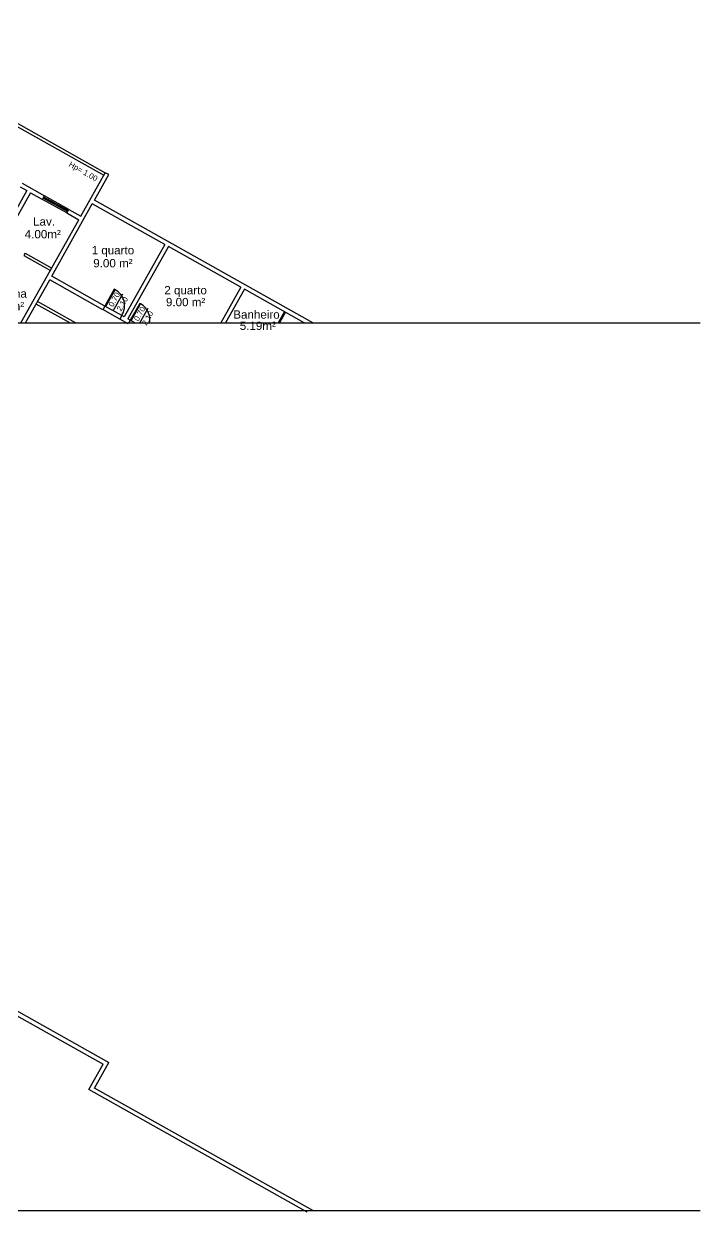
# Model space of a CAD drawing. Header units: millimetres. Extents: x -210 to 1173, y -437 to 320.
# Drawn here: x -104.38 to -79.95, y -92.06 to -49.12 of the extents above; entities that cross this region are included whole.
import ezdxf
from ezdxf.enums import TextEntityAlignment as Align

# ---------------------------------------------------------------- set-up
doc = ezdxf.new("R2010")
doc.units = ezdxf.units.MM
doc.header["$LTSCALE"] = 0.3
for name, color, linetype in [('CORTE', 6, 'Continuous'), ('COTAS', 1, 'Continuous'), ('ESQUADRIAS', 3, 'Continuous'), ('PISO', 1, 'Continuous'), ('TEXTOS', 2, 'Continuous'), ('VISTA', 2, 'Continuous')]:
    doc.layers.add(name, color=color, linetype=linetype)
doc.styles.add('2MM 1_100', font='ARIAL.TTF', dxfattribs={"height": 0.2})
doc.styles.add('3MM 1_100', font='ARIAL.TTF', dxfattribs={"height": 0.3})

msp = doc.modelspace()

# ---------------------------------------------------------------- linework, layer by layer
for p, q in [((-210.338, -59.923), (-79.945, -59.923)), ((-210.338, -92.003), (-79.945, -92.003))]:
    msp.add_line(p, q)
at = {"layer": 'CORTE'}
for p, q in [((-102.322, -56.066), (-101.441, -54.496)), ((-101.314, -54.567), (-101.441, -54.496)), ((-104.438, -54.88), (-103.63, -55.332)), ((-101.833, -55.493), (-101.314, -54.567)), ((-104.271, -55.145), (-105.83, -57.928)), ((-104.14, -55.219), (-105.7, -58.001)), ((-104.511, -55.01), (-104.271, -55.145)), ((-104.14, -55.219), (-103.704, -55.463)), ((-103.704, -55.463), (-103.63, -55.332)), ((-103.374, -58.24), (-101.907, -55.624)), ((-102.832, -55.952), (-102.758, -55.821)), ((-102.758, -55.821), (-102.322, -56.066)), ((-99.291, -57.092), (-101.907, -55.624)), ((-93.942, -59.923), (-101.833, -55.493)), ((-104.486, -59.923), (-102.395, -56.197)), ((-102.832, -55.952), (-102.395, -56.197)), ((-99.291, -57.092), (-100.757, -59.707)), ((-99.16, -57.166), (-100.626, -59.78)), ((-96.544, -58.634), (-99.16, -57.166)), ((-104.318, -59.923), (-103.447, -58.371)), ((-101.528, -59.447), (-103.447, -58.371)), ((-101.455, -59.316), (-103.374, -58.24)), ((-96.544, -58.634), (-97.267, -59.923)), ((-96.413, -58.708), (-97.095, -59.923)), ((-94.248, -59.923), (-96.413, -58.708)), ((-102.724, -59.923), (-103.937, -59.243)), ((-102.519, -59.923), (-103.888, -59.156)), ((-101.455, -59.316), (-101.528, -59.447)), ((-100.844, -59.658), (-100.917, -59.789)), ((-100.757, -59.707), (-100.844, -59.658)), ((-94.962, -59.514), (-95.192, -59.923)), ((-94.927, -59.533), (-95.146, -59.923)), ((-100.612, -59.96), (-100.917, -59.789)), ((-100.539, -59.829), (-100.626, -59.78)), ((-100.539, -59.829), (-100.612, -59.96))]:
    msp.add_line(p, q, dxfattribs=at)
at = {"layer": 'COTAS'}
for p, q in [((-101.149, -59.487), (-100.806, -58.874)), ((-100.19, -59.923), (-99.89, -59.387))]:
    msp.add_line(p, q, dxfattribs=at)
at = {"layer": 'ESQUADRIAS'}
for p, q in [((-102.785, -55.869), (-103.657, -55.38)), ((-102.805, -55.904), (-103.677, -55.415))]:
    msp.add_line(p, q, dxfattribs=at)
for points in [[(-101.455, -59.315), (-101.42, -59.335), (-101.077, -58.724), (-101.112, -58.705)], [(-100.539, -59.829), (-100.504, -59.848), (-100.161, -59.238), (-100.196, -59.218)]]:
    msp.add_lwpolyline(points, close=True, dxfattribs=at)
at = {"layer": 'PISO'}
for p, q in [((-100.917, -59.789), (-101.528, -59.446)), ((-100.844, -59.658), (-101.455, -59.315)), ((-100.37, -59.923), (-100.539, -59.829))]:
    msp.add_line(p, q, dxfattribs=at)
for centre, start in [((-101.401, -59.301), 327.3472), ((-100.485, -59.814), 349.3306)]:
    msp.add_arc(centre, 0.661, start, 60.7166, dxfattribs=at)
at = {"layer": 'VISTA'}
for p, q in [((-111.085, -49.203), (-101.492, -54.582)), ((-111.036, -49.116), (-101.441, -54.496)), ((-102.758, -55.821), (-103.63, -55.332)), ((-102.832, -55.952), (-103.704, -55.463)), ((-104.333, -57.403), (-104.382, -57.491)), ((-104.382, -57.491), (-103.422, -58.029)), ((-104.333, -57.403), (-103.373, -57.941)), ((-111.166, -81.122), (-101.314, -86.647)), ((-111.109, -81.326), (-101.519, -86.704)), ((-102.038, -87.63), (-101.519, -86.704)), ((-101.833, -87.573), (-101.314, -86.647)), ((-93.942, -92.003), (-101.833, -87.573)), ((-94.146, -92.06), (-102.038, -87.63))]:
    msp.add_line(p, q, dxfattribs=at)

# ---------------------------------------------------------------- texts
at = {"layer": 'TEXTOS', "style": '2MM 1_100'}
for s, rotation, p in [('Hp= 1.00', 330.1792, (-102.232, -54.45)), ('0.70', 60.7166, (-101.114, -59.081)), ('2.10', 60.7166, (-100.824, -59.238)), ('0.70', 60.7166, (-100.198, -59.595)), ('2.10', 60.7166, (-99.909, -59.752))]:
    msp.add_text(s, height=0.2, rotation=rotation, dxfattribs=at).set_placement(p, align=Align.MIDDLE_CENTER)
at = {"layer": 'TEXTOS', "style": '3MM 1_100'}
for s, p in [('Lav.', (-103.649, -56.261)), ('4.00m²', (-103.696, -56.718)), ('1 quarto', (-101.163, -57.297)), ('9.00 m²', (-101.163, -57.767)), ('Cozinha', (-105.041, -58.864)), ('2 quarto', (-98.537, -58.743)), ('6.97m²', (-105.022, -59.316)), ('9.00 m²', (-98.537, -59.172)), ('Banheiro', (-95.976, -59.621)), ('5.19m²', (-95.928, -60.029))]:
    msp.add_text(s, height=0.3, dxfattribs=at).set_placement(p, align=Align.MIDDLE_CENTER)

doc.saveas('drawing.dxf')
